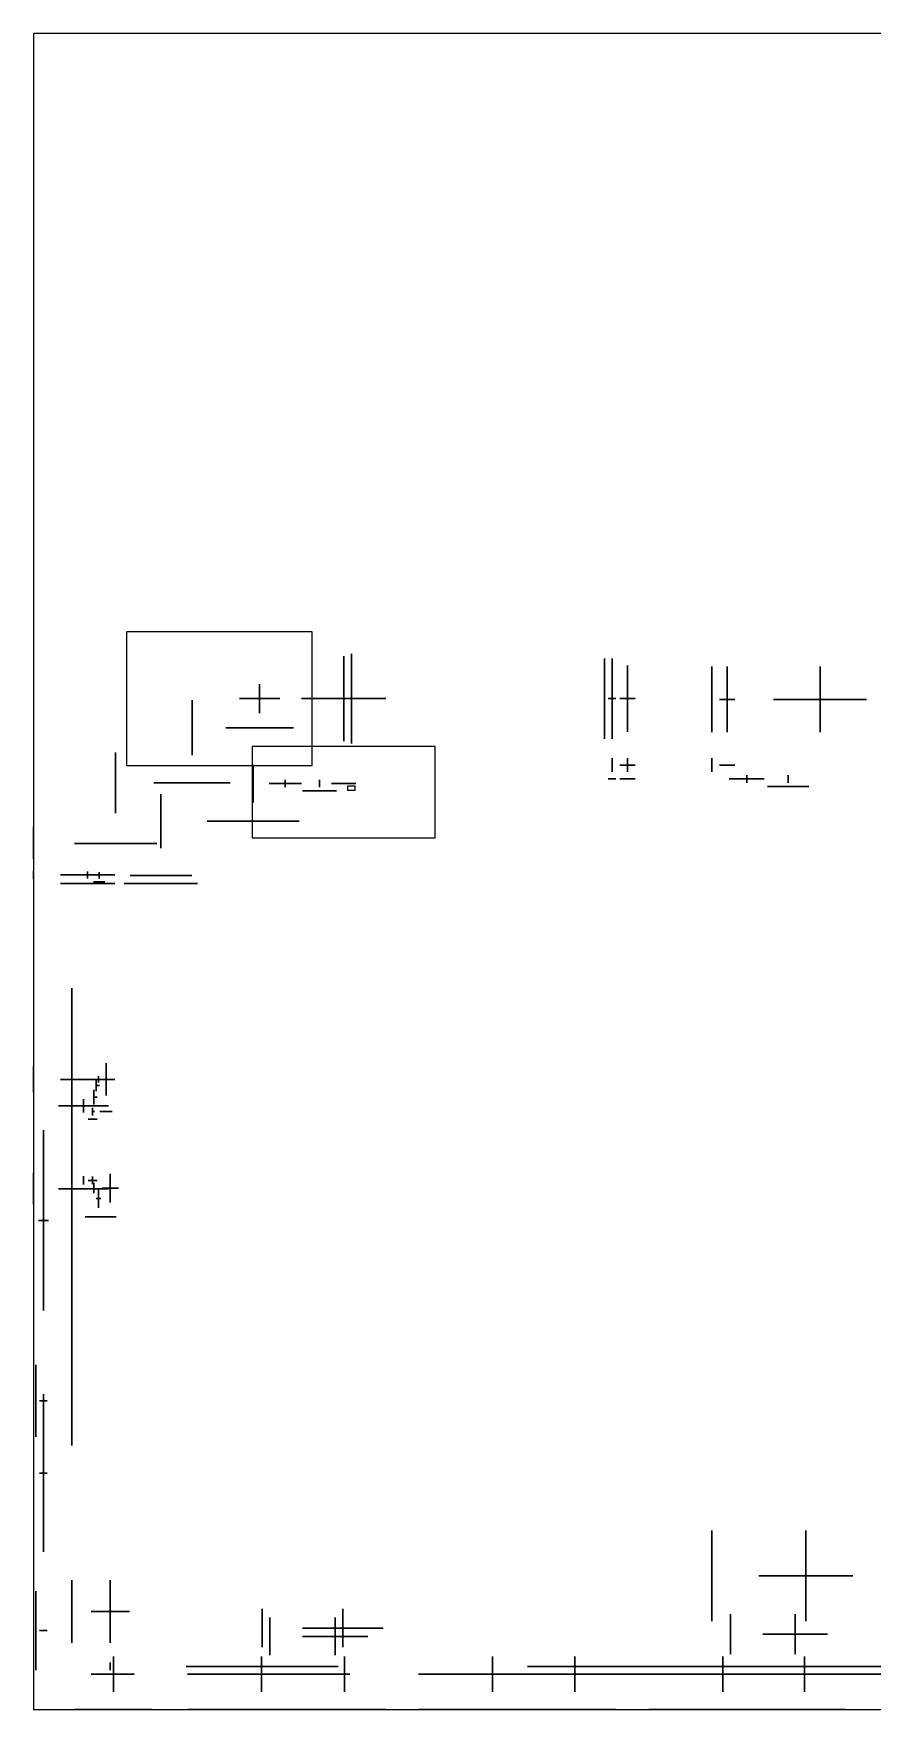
# Model space of a CAD drawing. Header units: metres. Extents: x 610 to 24900, y 492 to 22302.
# Drawn here: x 610 to 11537, y 492 to 22302 of the extents above; entities that cross this region are included whole.
import ezdxf

# ---------------------------------------------------------------- set-up
doc = ezdxf.new("R2010")
doc.units = ezdxf.units.M
doc.layers.add('FLOOR', color=1, linetype='Continuous', true_color=0x808080)
doc.layers.add('WALL', color=1, linetype='Continuous', true_color=0x4a90e2)

msp = doc.modelspace()

# ---------------------------------------------------------------- linework, layer by layer
at = {"layer": 'FLOOR'}
msp.add_lwpolyline([(609.7, 491.9), (24899.7, 491.9), (24899.7, 22301.9), (609.7, 22301.9), (609.7, 491.9)], dxfattribs=at)
at = {"layer": 'WALL'}
for points in [[(1819.7, 12776.9, 2800), (4239.7, 12776.9, 2800), (4239.7, 14516.9, 2800), (1819.7, 14516.9, 2800), (1819.7, 12776.9, 2800)], [(4649.7, 13094.4, 2800), (4649.7, 13094.4, 2800), (4649.7, 14199.4, 2800), (4649.7, 14199.4, 2800), (4649.7, 13094.4, 2800)], [(4649.7, 13094.4, 2800), (4649.7, 13094.4, 2800), (4649.7, 14199.4, 2800), (4649.7, 14199.4, 2800), (4649.7, 13094.4, 2800)], [(4749.7, 13063.5, 2800), (4749.7, 13063.5, 2800), (4749.7, 14230.2, 2800), (4749.7, 14230.2, 2800), (4749.7, 13063.5, 2800)], [(8044.7, 13124.4, 2800), (8044.7, 13124.4, 2800), (8044.7, 14169.4, 2800), (8044.7, 14169.4, 2800), (8044.7, 13124.4, 2800)], [(8144.7, 13124.4, 2800), (8144.7, 13124.4, 2800), (8144.7, 14169.4, 2800), (8144.7, 14169.4, 2800), (8144.7, 13124.4, 2800)], [(8144.7, 13214.4, 2800), (8144.7, 13214.4, 2800), (8144.7, 14079.4, 2800), (8144.7, 14079.4, 2800), (8144.7, 13214.4, 2800)], [(8344.7, 13214.4, 2800), (8344.7, 13214.4, 2800), (8344.7, 14079.4, 2800), (8344.7, 14079.4, 2800), (8344.7, 13214.4, 2800)], [(9444.7, 13209.4, 2800), (9444.7, 13209.4, 2800), (9444.7, 14064.4, 2800), (9444.7, 14064.4, 2800), (9444.7, 13209.4, 2800)], [(9644.7, 13209.4, 2800), (9644.7, 13209.4, 2800), (9644.7, 14064.4, 2800), (9644.7, 14064.4, 2800), (9644.7, 13209.4, 2800)], [(9644.7, 13209.4, 2800), (9644.7, 13209.4, 2800), (9644.7, 14064.4, 2800), (9644.7, 14064.4, 2800), (9644.7, 13209.4, 2800)], [(9644.7, 13209.4, 2800), (9644.7, 13209.4, 2800), (9644.7, 14064.4, 2800), (9644.7, 14064.4, 2800), (9644.7, 13209.4, 2800)], [(10854.7, 13209.4, 2800), (10854.7, 13209.4, 2800), (10854.7, 14064.4, 2800), (10854.7, 14064.4, 2800), (10854.7, 13209.4, 2800)], [(10854.7, 13209.4, 2800), (10854.7, 13209.4, 2800), (10854.7, 14064.4, 2800), (10854.7, 14064.4, 2800), (10854.7, 13209.4, 2800)], [(3554.7, 13456.9, 2800), (3554.7, 13456.9, 2800), (3554.7, 13836.9, 2800), (3554.7, 13836.9, 2800), (3554.7, 13456.9, 2800)], [(3554.7, 13456.9, 2800), (3554.7, 13456.9, 2800), (3554.7, 13836.9, 2800), (3554.7, 13836.9, 2800), (3554.7, 13456.9, 2800)], [(3554.7, 13456.9, 2800), (3554.7, 13456.9, 2800), (3554.7, 13836.9, 2800), (3554.7, 13836.9, 2800), (3554.7, 13456.9, 2800)], [(2674.7, 12909.4, 2800), (2674.7, 12909.4, 2800), (2674.7, 13624.4, 2800), (2674.7, 13624.4, 2800), (2674.7, 12909.4, 2800)], [(2674.7, 12909.4, 2800), (2674.7, 12909.4, 2800), (2674.7, 13624.4, 2800), (2674.7, 13624.4, 2800), (2674.7, 12909.4, 2800)], [(2674.7, 12909.4, 2800), (2674.7, 12909.4, 2800), (2674.7, 13624.4, 2800), (2674.7, 13624.4, 2800), (2674.7, 12909.4, 2800)], [(3292.2, 13646.9, 2800), (3817.2, 13646.9, 2800), (3817.2, 13646.9, 2800), (3292.2, 13646.9, 2800), (3292.2, 13646.9, 2800)], [(4102.2, 13646.9, 2800), (5197.2, 13646.9, 2800), (5197.2, 13646.9, 2800), (4102.2, 13646.9, 2800), (4102.2, 13646.9, 2800)], [(4102.2, 13646.9, 2800), (5197.2, 13646.9, 2800), (5197.2, 13646.9, 2800), (4102.2, 13646.9, 2800), (4102.2, 13646.9, 2800)], [(4699.7, 13646.9, 2800), (4799.7, 13646.9, 2800), (4799.7, 13646.9, 2800), (4699.7, 13646.9, 2800), (4699.7, 13646.9, 2800)], [(8094.7, 13646.9, 2800), (8194.7, 13646.9, 2800), (8194.7, 13646.9, 2800), (8094.7, 13646.9, 2800), (8094.7, 13646.9, 2800)], [(8244.7, 13646.9, 2800), (8444.7, 13646.9, 2800), (8444.7, 13646.9, 2800), (8244.7, 13646.9, 2800), (8244.7, 13646.9, 2800)], [(9544.7, 13636.9, 2800), (9744.7, 13636.9, 2800), (9744.7, 13636.9, 2800), (9544.7, 13636.9, 2800), (9544.7, 13636.9, 2800)], [(10249.7, 13636.9, 2800), (11459.7, 13636.9, 2800), (11459.7, 13636.9, 2800), (10249.7, 13636.9, 2800), (10249.7, 13636.9, 2800)], [(10249.7, 13636.9, 2800), (11459.7, 13636.9, 2800), (11459.7, 13636.9, 2800), (10249.7, 13636.9, 2800), (10249.7, 13636.9, 2800)], [(3114.7, 13266.9, 2800), (3994.7, 13266.9, 2800), (3994.7, 13266.9, 2800), (3114.7, 13266.9, 2800), (3114.7, 13266.9, 2800)], [(3114.7, 13266.9, 2800), (3994.7, 13266.9, 2800), (3994.7, 13266.9, 2800), (3114.7, 13266.9, 2800), (3114.7, 13266.9, 2800)], [(3114.7, 13266.9, 2800), (3994.7, 13266.9, 2800), (3994.7, 13266.9, 2800), (3114.7, 13266.9, 2800), (3114.7, 13266.9, 2800)], [(1679.7, 12156.9, 2800), (1679.7, 12156.9, 2800), (1679.7, 12946.9, 2800), (1679.7, 12946.9, 2800), (1679.7, 12156.9, 2800)], [(1679.7, 12156.9, 2800), (1679.7, 12156.9, 2800), (1679.7, 12946.9, 2800), (1679.7, 12946.9, 2800), (1679.7, 12156.9, 2800)], [(1679.7, 12156.9, 2800), (1679.7, 12156.9, 2800), (1679.7, 12946.9, 2800), (1679.7, 12946.9, 2800), (1679.7, 12156.9, 2800)], [(3459.7, 11835.9, 2800), (5839.7, 11835.9, 2800), (5839.7, 13024, 2800), (3459.7, 13024, 2800), (3459.7, 11835.9, 2800)], [(8144.7, 12691.9, 2800), (8144.7, 12691.9, 2800), (8144.7, 12871.9, 2800), (8144.7, 12871.9, 2800), (8144.7, 12691.9, 2800)], [(8144.7, 12691.9, 2800), (8144.7, 12691.9, 2800), (8144.7, 12871.9, 2800), (8144.7, 12871.9, 2800), (8144.7, 12691.9, 2800)], [(8344.7, 12691.9, 2800), (8344.7, 12691.9, 2800), (8344.7, 12871.9, 2800), (8344.7, 12871.9, 2800), (8344.7, 12691.9, 2800)], [(8344.7, 12691.9, 2800), (8344.7, 12691.9, 2800), (8344.7, 12871.9, 2800), (8344.7, 12871.9, 2800), (8344.7, 12691.9, 2800)], [(9444.7, 12691.9, 2800), (9444.7, 12691.9, 2800), (9444.7, 12871.9, 2800), (9444.7, 12871.9, 2800), (9444.7, 12691.9, 2800)], [(3469.7, 12296.9, 2800), (3469.7, 12296.9, 2800), (3469.7, 12786.9, 2800), (3469.7, 12786.9, 2800), (3469.7, 12296.9, 2800)], [(3469.7, 12296.9, 2800), (3469.7, 12296.9, 2800), (3469.7, 12786.9, 2800), (3469.7, 12786.9, 2800), (3469.7, 12296.9, 2800)], [(8244.7, 12781.9, 2800), (8444.7, 12781.9, 2800), (8444.7, 12781.9, 2800), (8244.7, 12781.9, 2800), (8244.7, 12781.9, 2800)], [(8244.7, 12781.9, 2800), (8444.7, 12781.9, 2800), (8444.7, 12781.9, 2800), (8244.7, 12781.9, 2800), (8244.7, 12781.9, 2800)], [(8244.7, 12781.9, 2800), (8444.7, 12781.9, 2800), (8444.7, 12781.9, 2800), (8244.7, 12781.9, 2800), (8244.7, 12781.9, 2800)], [(9544.7, 12781.9, 2800), (9744.7, 12781.9, 2800), (9744.7, 12781.9, 2800), (9544.7, 12781.9, 2800), (9544.7, 12781.9, 2800)], [(9544.7, 12781.9, 2800), (9744.7, 12781.9, 2800), (9744.7, 12781.9, 2800), (9544.7, 12781.9, 2800), (9544.7, 12781.9, 2800)], [(9899.7, 12551.9, 2800), (9899.7, 12551.9, 2800), (9899.7, 12651.9, 2800), (9899.7, 12651.9, 2800), (9899.7, 12551.9, 2800)], [(9899.7, 12551.9, 2800), (9899.7, 12551.9, 2800), (9899.7, 12651.9, 2800), (9899.7, 12651.9, 2800), (9899.7, 12551.9, 2800)], [(10439.7, 12551.9, 2800), (10439.7, 12551.9, 2800), (10439.7, 12651.9, 2800), (10439.7, 12651.9, 2800), (10439.7, 12551.9, 2800)], [(2177.2, 12551.9, 2800), (3172.2, 12551.9, 2800), (3172.2, 12551.9, 2800), (2177.2, 12551.9, 2800), (2177.2, 12551.9, 2800)], [(2177.2, 12551.9, 2800), (3172.2, 12551.9, 2800), (3172.2, 12551.9, 2800), (2177.2, 12551.9, 2800), (2177.2, 12551.9, 2800)], [(2177.2, 12551.9, 2800), (3172.2, 12551.9, 2800), (3172.2, 12551.9, 2800), (2177.2, 12551.9, 2800), (2177.2, 12551.9, 2800)], [(3679.7, 12541.9, 2800), (4099.7, 12541.9, 2800), (4099.7, 12541.9, 2800), (3679.7, 12541.9, 2800), (3679.7, 12541.9, 2800)], [(3679.7, 12541.9, 2800), (4099.7, 12541.9, 2800), (4099.7, 12541.9, 2800), (3679.7, 12541.9, 2800), (3679.7, 12541.9, 2800)], [(3889.7, 12494.4, 2800), (3889.7, 12494.4, 2800), (3889.7, 12589.4, 2800), (3889.7, 12589.4, 2800), (3889.7, 12494.4, 2800)], [(3889.7, 12494.4, 2800), (3889.7, 12494.4, 2800), (3889.7, 12589.4, 2800), (3889.7, 12589.4, 2800), (3889.7, 12494.4, 2800)], [(4112.2, 12446.9, 2800), (4557.2, 12446.9, 2800), (4557.2, 12446.9, 2800), (4112.2, 12446.9, 2800), (4112.2, 12446.9, 2800)], [(4112.2, 12446.9, 2800), (4557.2, 12446.9, 2800), (4557.2, 12446.9, 2800), (4112.2, 12446.9, 2800), (4112.2, 12446.9, 2800)], [(4334.7, 12494.4, 2800), (4334.7, 12494.4, 2800), (4334.7, 12589.4, 2800), (4334.7, 12589.4, 2800), (4334.7, 12494.4, 2800)], [(4334.7, 12494.4, 2800), (4334.7, 12494.4, 2800), (4334.7, 12589.4, 2800), (4334.7, 12589.4, 2800), (4334.7, 12494.4, 2800)], [(4492.2, 12541.9, 2800), (4807.2, 12541.9, 2800), (4807.2, 12541.9, 2800), (4492.2, 12541.9, 2800), (4492.2, 12541.9, 2800)], [(4492.2, 12541.9, 2800), (4807.2, 12541.9, 2800), (4807.2, 12541.9, 2800), (4492.2, 12541.9, 2800), (4492.2, 12541.9, 2800)], [(4699.7, 12455.1, 2800), (4799.7, 12455.1, 2800), (4799.7, 12505.3, 2800), (4699.7, 12505.3, 2800), (4699.7, 12455.1, 2800)], [(8094.7, 12601.9, 2800), (8194.7, 12601.9, 2800), (8194.7, 12601.9, 2800), (8094.7, 12601.9, 2800), (8094.7, 12601.9, 2800)], [(8244.7, 12601.9, 2800), (8444.7, 12601.9, 2800), (8444.7, 12601.9, 2800), (8244.7, 12601.9, 2800), (8244.7, 12601.9, 2800)], [(9672.2, 12601.9, 2800), (10127.2, 12601.9, 2800), (10127.2, 12601.9, 2800), (9672.2, 12601.9, 2800), (9672.2, 12601.9, 2800)], [(10169.7, 12501.9, 2800), (10709.7, 12501.9, 2800), (10709.7, 12501.9, 2800), (10169.7, 12501.9, 2800), (10169.7, 12501.9, 2800)], [(2269.7, 11699.4, 2800), (2269.7, 11699.4, 2800), (2269.7, 12404.4, 2800), (2269.7, 12404.4, 2800), (2269.7, 11699.4, 2800)], [(2269.7, 11699.4, 2800), (2269.7, 11699.4, 2800), (2269.7, 12404.4, 2800), (2269.7, 12404.4, 2800), (2269.7, 11699.4, 2800)], [(2869.7, 12051.9, 2800), (4069.7, 12051.9, 2800), (4069.7, 12051.9, 2800), (2869.7, 12051.9, 2800), (2869.7, 12051.9, 2800)], [(2869.7, 12051.9, 2800), (4069.7, 12051.9, 2800), (4069.7, 12051.9, 2800), (2869.7, 12051.9, 2800), (2869.7, 12051.9, 2800)], [(609.7, 11834.4, 2800), (609.7, 11834.4, 2800), (609.7, 11979.4, 2800), (609.7, 11979.4, 2800), (609.7, 11834.4, 2800)], [(609.7, 11556.9, 2800), (609.7, 11556.9, 2800), (609.7, 11966.9, 2800), (609.7, 11966.9, 2800), (609.7, 11556.9, 2800)], [(609.7, 11556.9, 2800), (609.7, 11556.9, 2800), (609.7, 11966.9, 2800), (609.7, 11966.9, 2800), (609.7, 11556.9, 2800)], [(1144.7, 11761.9, 2800), (2214.7, 11761.9, 2800), (2214.7, 11761.9, 2800), (1144.7, 11761.9, 2800), (1144.7, 11761.9, 2800)], [(1144.7, 11761.9, 2800), (2214.7, 11761.9, 2800), (2214.7, 11761.9, 2800), (1144.7, 11761.9, 2800), (1144.7, 11761.9, 2800)], [(1144.7, 11761.9, 2800), (2214.7, 11761.9, 2800), (2214.7, 11761.9, 2800), (1144.7, 11761.9, 2800), (1144.7, 11761.9, 2800)], [(609.7, 11296.9, 2800), (609.7, 11296.9, 2800), (609.7, 11406.9, 2800), (609.7, 11406.9, 2800), (609.7, 11296.9, 2800)], [(962.2, 11351.9, 2800), (1667.2, 11351.9, 2800), (1667.2, 11351.9, 2800), (962.2, 11351.9, 2800), (962.2, 11351.9, 2800)], [(962.2, 11351.9, 2800), (1667.2, 11351.9, 2800), (1667.2, 11351.9, 2800), (962.2, 11351.9, 2800), (962.2, 11351.9, 2800)], [(1314.7, 11306.9, 2800), (1314.7, 11306.9, 2800), (1314.7, 11396.9, 2800), (1314.7, 11396.9, 2800), (1314.7, 11306.9, 2800)], [(1314.7, 11306.9, 2800), (1314.7, 11306.9, 2800), (1314.7, 11396.9, 2800), (1314.7, 11396.9, 2800), (1314.7, 11306.9, 2800)], [(1464.7, 11304.4, 2800), (1464.7, 11304.4, 2800), (1464.7, 11389.4, 2800), (1464.7, 11389.4, 2800), (1464.7, 11304.4, 2800)], [(1464.7, 11304.4, 2800), (1464.7, 11304.4, 2800), (1464.7, 11389.4, 2800), (1464.7, 11389.4, 2800), (1464.7, 11304.4, 2800)], [(1867.2, 11346.9, 2800), (2672.2, 11346.9, 2800), (2672.2, 11346.9, 2800), (1867.2, 11346.9, 2800), (1867.2, 11346.9, 2800)], [(1867.2, 11346.9, 2800), (2672.2, 11346.9, 2800), (2672.2, 11346.9, 2800), (1867.2, 11346.9, 2800), (1867.2, 11346.9, 2800)], [(962.2, 11241.9, 2800), (1667.2, 11241.9, 2800), (1667.2, 11241.9, 2800), (962.2, 11241.9, 2800), (962.2, 11241.9, 2800)], [(1389.7, 11261.9, 2800), (1539.7, 11261.9, 2800), (1539.7, 11261.9, 2800), (1389.7, 11261.9, 2800), (1389.7, 11261.9, 2800)], [(1389.7, 11261.9, 2800), (1539.7, 11261.9, 2800), (1539.7, 11261.9, 2800), (1389.7, 11261.9, 2800), (1389.7, 11261.9, 2800)], [(1792.2, 11241.9, 2800), (2747.2, 11241.9, 2800), (2747.2, 11241.9, 2800), (1792.2, 11241.9, 2800), (1792.2, 11241.9, 2800)], [(1109.7, 3926.9, 2800), (1109.7, 3926.9, 2800), (1109.7, 9876.9, 2800), (1109.7, 9876.9, 2800), (1109.7, 3926.9, 2800)], [(609.7, 8519.4, 2800), (609.7, 8519.4, 2800), (609.7, 8864.4, 2800), (609.7, 8864.4, 2800), (609.7, 8519.4, 2800)], [(1454.7, 8651.9, 2800), (1454.7, 8651.9, 2800), (1454.7, 8731.9, 2800), (1454.7, 8731.9, 2800), (1454.7, 8651.9, 2800)], [(1454.7, 8651.9, 2800), (1454.7, 8651.9, 2800), (1454.7, 8731.9, 2800), (1454.7, 8731.9, 2800), (1454.7, 8651.9, 2800)], [(1554.7, 8481.9, 2800), (1554.7, 8481.9, 2800), (1554.7, 8901.9, 2800), (1554.7, 8901.9, 2800), (1554.7, 8481.9, 2800)], [(962.2, 8691.9, 2800), (1667.2, 8691.9, 2800), (1667.2, 8691.9, 2800), (962.2, 8691.9, 2800), (962.2, 8691.9, 2800)], [(1314.7, 8691.9, 2800), (1314.7, 8691.9, 2800), (1314.7, 8691.9, 2800), (1314.7, 8691.9, 2800), (1314.7, 8691.9, 2800)], [(1384.7, 8691.9, 2800), (1524.7, 8691.9, 2800), (1524.7, 8691.9, 2800), (1384.7, 8691.9, 2800), (1384.7, 8691.9, 2800)], [(1394.7, 8366.9, 2800), (1394.7, 8366.9, 2800), (1394.7, 8556.9, 2800), (1394.7, 8556.9, 2800), (1394.7, 8366.9, 2800)], [(1394.7, 8366.9, 2800), (1394.7, 8366.9, 2800), (1394.7, 8556.9, 2800), (1394.7, 8556.9, 2800), (1394.7, 8366.9, 2800)], [(1424.7, 8536.9, 2800), (1424.7, 8536.9, 2800), (1424.7, 8686.9, 2800), (1424.7, 8686.9, 2800), (1424.7, 8536.9, 2800)], [(1424.7, 8536.9, 2800), (1424.7, 8536.9, 2800), (1424.7, 8686.9, 2800), (1424.7, 8686.9, 2800), (1424.7, 8536.9, 2800)], [(1439.7, 8611.9, 2800), (1469.7, 8611.9, 2800), (1469.7, 8611.9, 2800), (1439.7, 8611.9, 2800), (1439.7, 8611.9, 2800)], [(1439.7, 8611.9, 2800), (1469.7, 8611.9, 2800), (1469.7, 8611.9, 2800), (1439.7, 8611.9, 2800), (1439.7, 8611.9, 2800)], [(1504.7, 8691.9, 2800), (1604.7, 8691.9, 2800), (1604.7, 8691.9, 2800), (1504.7, 8691.9, 2800), (1504.7, 8691.9, 2800)], [(934.7, 8346.9, 2800), (1584.7, 8346.9, 2800), (1584.7, 8346.9, 2800), (934.7, 8346.9, 2800), (934.7, 8346.9, 2800)], [(1259.7, 8259.4, 2800), (1259.7, 8259.4, 2800), (1259.7, 8434.4, 2800), (1259.7, 8434.4, 2800), (1259.7, 8259.4, 2800)], [(1379.7, 8221.9, 2800), (1379.7, 8221.9, 2800), (1379.7, 8321.9, 2800), (1379.7, 8321.9, 2800), (1379.7, 8221.9, 2800)], [(1409.7, 8461.9, 2800), (1439.7, 8461.9, 2800), (1439.7, 8461.9, 2800), (1409.7, 8461.9, 2800), (1409.7, 8461.9, 2800)], [(1409.7, 8461.9, 2800), (1439.7, 8461.9, 2800), (1439.7, 8461.9, 2800), (1409.7, 8461.9, 2800), (1409.7, 8461.9, 2800)], [(1319.7, 8171.9, 2800), (1439.7, 8171.9, 2800), (1439.7, 8171.9, 2800), (1319.7, 8171.9, 2800), (1319.7, 8171.9, 2800)], [(1387.2, 8271.9, 2800), (1402.2, 8271.9, 2800), (1402.2, 8271.9, 2800), (1387.2, 8271.9, 2800), (1387.2, 8271.9, 2800)], [(1474.7, 8271.9, 2800), (1634.7, 8271.9, 2800), (1634.7, 8271.9, 2800), (1474.7, 8271.9, 2800), (1474.7, 8271.9, 2800)], [(739.7, 5682.9, 2800), (739.7, 5682.9, 2800), (739.7, 8030.9, 2800), (739.7, 8030.9, 2800), (739.7, 5682.9, 2800)], [(739.7, 5682.9, 2800), (739.7, 5682.9, 2800), (739.7, 8030.9, 2800), (739.7, 8030.9, 2800), (739.7, 5682.9, 2800)], [(609.7, 7061.9, 2800), (609.7, 7061.9, 2800), (609.7, 7471.9, 2800), (609.7, 7471.9, 2800), (609.7, 7061.9, 2800)], [(1259.7, 7321.9, 2800), (1259.7, 7321.9, 2800), (1259.7, 7431.9, 2800), (1259.7, 7431.9, 2800), (1259.7, 7321.9, 2800)], [(1379.7, 7326.9, 2800), (1379.7, 7326.9, 2800), (1379.7, 7426.9, 2800), (1379.7, 7426.9, 2800), (1379.7, 7326.9, 2800)], [(1609.7, 7089.4, 2800), (1609.7, 7089.4, 2800), (1609.7, 7464.4, 2800), (1609.7, 7464.4, 2800), (1609.7, 7089.4, 2800)], [(934.7, 7266.9, 2800), (1584.7, 7266.9, 2800), (1584.7, 7266.9, 2800), (934.7, 7266.9, 2800), (934.7, 7266.9, 2800)], [(1319.7, 7376.9, 2800), (1439.7, 7376.9, 2800), (1439.7, 7376.9, 2800), (1319.7, 7376.9, 2800), (1319.7, 7376.9, 2800)], [(1387.2, 7276.9, 2800), (1402.2, 7276.9, 2800), (1402.2, 7276.9, 2800), (1387.2, 7276.9, 2800), (1387.2, 7276.9, 2800)], [(1394.7, 7209.4, 2800), (1394.7, 7209.4, 2800), (1394.7, 7344.4, 2800), (1394.7, 7344.4, 2800), (1394.7, 7209.4, 2800)], [(1394.7, 7209.4, 2800), (1394.7, 7209.4, 2800), (1394.7, 7344.4, 2800), (1394.7, 7344.4, 2800), (1394.7, 7209.4, 2800)], [(1454.7, 7021.9, 2800), (1454.7, 7021.9, 2800), (1454.7, 7261.9, 2800), (1454.7, 7261.9, 2800), (1454.7, 7021.9, 2800)], [(1454.7, 7021.9, 2800), (1454.7, 7021.9, 2800), (1454.7, 7261.9, 2800), (1454.7, 7261.9, 2800), (1454.7, 7021.9, 2800)], [(1454.7, 7021.9, 2800), (1454.7, 7021.9, 2800), (1454.7, 7261.9, 2800), (1454.7, 7261.9, 2800), (1454.7, 7021.9, 2800)], [(1502.2, 7276.9, 2800), (1717.2, 7276.9, 2800), (1717.2, 7276.9, 2800), (1502.2, 7276.9, 2800), (1502.2, 7276.9, 2800)], [(1424.7, 7141.9, 2800), (1484.7, 7141.9, 2800), (1484.7, 7141.9, 2800), (1424.7, 7141.9, 2800), (1424.7, 7141.9, 2800)], [(1424.7, 7141.9, 2800), (1484.7, 7141.9, 2800), (1484.7, 7141.9, 2800), (1424.7, 7141.9, 2800), (1424.7, 7141.9, 2800)], [(674.7, 6856.9, 2800), (804.7, 6856.9, 2800), (804.7, 6856.9, 2800), (674.7, 6856.9, 2800), (674.7, 6856.9, 2800)], [(1282.2, 6901.9, 2800), (1627.2, 6901.9, 2800), (1627.2, 6901.9, 2800), (1282.2, 6901.9, 2800), (1282.2, 6901.9, 2800)], [(1282.2, 6901.9, 2800), (1627.2, 6901.9, 2800), (1627.2, 6901.9, 2800), (1282.2, 6901.9, 2800), (1282.2, 6901.9, 2800)], [(1454.7, 6901.9, 2800), (1454.7, 6901.9, 2800), (1454.7, 6901.9, 2800), (1454.7, 6901.9, 2800), (1454.7, 6901.9, 2800)], [(1454.7, 6901.9, 2800), (1454.7, 6901.9, 2800), (1454.7, 6901.9, 2800), (1454.7, 6901.9, 2800), (1454.7, 6901.9, 2800)], [(1532.2, 6901.9, 2800), (1687.2, 6901.9, 2800), (1687.2, 6901.9, 2800), (1532.2, 6901.9, 2800), (1532.2, 6901.9, 2800)], [(1609.7, 6901.9, 2800), (1609.7, 6901.9, 2800), (1609.7, 6901.9, 2800), (1609.7, 6901.9, 2800), (1609.7, 6901.9, 2800)], [(1609.7, 6901.9, 2800), (1609.7, 6901.9, 2800), (1609.7, 6901.9, 2800), (1609.7, 6901.9, 2800), (1609.7, 6901.9, 2800)], [(639.7, 4038.9, 2800), (639.7, 4038.9, 2800), (639.7, 4978.9, 2800), (639.7, 4978.9, 2800), (639.7, 4038.9, 2800)], [(639.7, 4038.9, 2800), (639.7, 4038.9, 2800), (639.7, 4978.9, 2800), (639.7, 4978.9, 2800), (639.7, 4038.9, 2800)], [(739.7, 2543.9, 2800), (739.7, 2543.9, 2800), (739.7, 4593.9, 2800), (739.7, 4593.9, 2800), (739.7, 2543.9, 2800)], [(739.7, 2543.9, 2800), (739.7, 2543.9, 2800), (739.7, 4593.9, 2800), (739.7, 4593.9, 2800), (739.7, 2543.9, 2800)], [(689.7, 4508.9, 2800), (789.7, 4508.9, 2800), (789.7, 4508.9, 2800), (689.7, 4508.9, 2800), (689.7, 4508.9, 2800)], [(689.7, 4508.9, 2800), (789.7, 4508.9, 2800), (789.7, 4508.9, 2800), (689.7, 4508.9, 2800), (689.7, 4508.9, 2800)], [(689.7, 3568.9, 2800), (789.7, 3568.9, 2800), (789.7, 3568.9, 2800), (689.7, 3568.9, 2800), (689.7, 3568.9, 2800)], [(689.7, 3568.9, 2800), (789.7, 3568.9, 2800), (789.7, 3568.9, 2800), (689.7, 3568.9, 2800), (689.7, 3568.9, 2800)], [(9444.7, 1641.9, 2800), (9444.7, 1641.9, 2800), (9444.7, 2821.9, 2800), (9444.7, 2821.9, 2800), (9444.7, 1641.9, 2800)], [(10669.7, 1641.9, 2800), (10669.7, 1641.9, 2800), (10669.7, 2821.9, 2800), (10669.7, 2821.9, 2800), (10669.7, 1641.9, 2800)], [(10057.2, 2231.9, 2800), (11282.2, 2231.9, 2800), (11282.2, 2231.9, 2800), (10057.2, 2231.9, 2800), (10057.2, 2231.9, 2800)], [(639.7, 1005.4, 2800), (639.7, 1005.4, 2800), (639.7, 2032.4, 2800), (639.7, 2032.4, 2800), (639.7, 1005.4, 2800)], [(639.7, 1005.4, 2800), (639.7, 1005.4, 2800), (639.7, 2032.4, 2800), (639.7, 2032.4, 2800), (639.7, 1005.4, 2800)], [(1109.7, 1359.4, 2800), (1109.7, 1359.4, 2800), (1109.7, 2174.4, 2800), (1109.7, 2174.4, 2800), (1109.7, 1359.4, 2800)], [(1609.7, 1359.4, 2800), (1609.7, 1359.4, 2800), (1609.7, 2174.4, 2800), (1609.7, 2174.4, 2800), (1609.7, 1359.4, 2800)], [(1359.7, 1766.9, 2800), (1859.7, 1766.9, 2800), (1859.7, 1766.9, 2800), (1359.7, 1766.9, 2800), (1359.7, 1766.9, 2800)], [(3589.7, 1301.9, 2800), (3589.7, 1301.9, 2800), (3589.7, 1801.9, 2800), (3589.7, 1801.9, 2800), (3589.7, 1301.9, 2800)], [(4639.7, 1301.9, 2800), (4639.7, 1301.9, 2800), (4639.7, 1801.9, 2800), (4639.7, 1801.9, 2800), (4639.7, 1301.9, 2800)], [(3689.7, 1196.9, 2800), (3689.7, 1196.9, 2800), (3689.7, 1686.9, 2800), (3689.7, 1686.9, 2800), (3689.7, 1196.9, 2800)], [(3689.7, 1196.9, 2800), (3689.7, 1196.9, 2800), (3689.7, 1686.9, 2800), (3689.7, 1686.9, 2800), (3689.7, 1196.9, 2800)], [(3689.7, 1196.9, 2800), (3689.7, 1196.9, 2800), (3689.7, 1686.9, 2800), (3689.7, 1686.9, 2800), (3689.7, 1196.9, 2800)], [(4114.7, 1551.9, 2800), (5164.7, 1551.9, 2800), (5164.7, 1551.9, 2800), (4114.7, 1551.9, 2800), (4114.7, 1551.9, 2800)], [(4539.7, 1196.9, 2800), (4539.7, 1196.9, 2800), (4539.7, 1686.9, 2800), (4539.7, 1686.9, 2800), (4539.7, 1196.9, 2800)], [(4539.7, 1196.9, 2800), (4539.7, 1196.9, 2800), (4539.7, 1686.9, 2800), (4539.7, 1686.9, 2800), (4539.7, 1196.9, 2800)], [(4539.7, 1196.9, 2800), (4539.7, 1196.9, 2800), (4539.7, 1686.9, 2800), (4539.7, 1686.9, 2800), (4539.7, 1196.9, 2800)], [(9689.7, 1211.9, 2800), (9689.7, 1211.9, 2800), (9689.7, 1731.9, 2800), (9689.7, 1731.9, 2800), (9689.7, 1211.9, 2800)], [(9689.7, 1211.9, 2800), (9689.7, 1211.9, 2800), (9689.7, 1731.9, 2800), (9689.7, 1731.9, 2800), (9689.7, 1211.9, 2800)], [(9689.7, 1211.9, 2800), (9689.7, 1211.9, 2800), (9689.7, 1731.9, 2800), (9689.7, 1731.9, 2800), (9689.7, 1211.9, 2800)], [(10529.7, 1211.9, 2800), (10529.7, 1211.9, 2800), (10529.7, 1731.9, 2800), (10529.7, 1731.9, 2800), (10529.7, 1211.9, 2800)], [(10529.7, 1211.9, 2800), (10529.7, 1211.9, 2800), (10529.7, 1731.9, 2800), (10529.7, 1731.9, 2800), (10529.7, 1211.9, 2800)], [(10529.7, 1211.9, 2800), (10529.7, 1211.9, 2800), (10529.7, 1731.9, 2800), (10529.7, 1731.9, 2800), (10529.7, 1211.9, 2800)], [(689.7, 1518.9, 2800), (789.7, 1518.9, 2800), (789.7, 1518.9, 2800), (689.7, 1518.9, 2800), (689.7, 1518.9, 2800)], [(689.7, 1518.9, 2800), (789.7, 1518.9, 2800), (789.7, 1518.9, 2800), (689.7, 1518.9, 2800), (689.7, 1518.9, 2800)], [(4114.7, 1441.9, 2800), (4964.7, 1441.9, 2800), (4964.7, 1441.9, 2800), (4114.7, 1441.9, 2800), (4114.7, 1441.9, 2800)], [(4114.7, 1441.9, 2800), (4964.7, 1441.9, 2800), (4964.7, 1441.9, 2800), (4114.7, 1441.9, 2800), (4114.7, 1441.9, 2800)], [(4114.7, 1441.9, 2800), (4964.7, 1441.9, 2800), (4964.7, 1441.9, 2800), (4114.7, 1441.9, 2800), (4114.7, 1441.9, 2800)], [(10109.7, 1471.9, 2800), (10949.7, 1471.9, 2800), (10949.7, 1471.9, 2800), (10109.7, 1471.9, 2800), (10109.7, 1471.9, 2800)], [(10109.7, 1471.9, 2800), (10949.7, 1471.9, 2800), (10949.7, 1471.9, 2800), (10109.7, 1471.9, 2800), (10109.7, 1471.9, 2800)], [(10109.7, 1471.9, 2800), (10949.7, 1471.9, 2800), (10949.7, 1471.9, 2800), (10109.7, 1471.9, 2800), (10109.7, 1471.9, 2800)], [(1609.7, 1001.9, 2800), (1609.7, 1001.9, 2800), (1609.7, 1101.9, 2800), (1609.7, 1101.9, 2800), (1609.7, 1001.9, 2800)], [(1649.7, 721.9, 2800), (1649.7, 721.9, 2800), (1649.7, 1181.9, 2800), (1649.7, 1181.9, 2800), (1649.7, 721.9, 2800)], [(1649.7, 721.9, 2800), (1649.7, 721.9, 2800), (1649.7, 1181.9, 2800), (1649.7, 1181.9, 2800), (1649.7, 721.9, 2800)], [(3579.7, 721.9, 2800), (3579.7, 721.9, 2800), (3579.7, 1181.9, 2800), (3579.7, 1181.9, 2800), (3579.7, 721.9, 2800)], [(3579.7, 721.9, 2800), (3579.7, 721.9, 2800), (3579.7, 1181.9, 2800), (3579.7, 1181.9, 2800), (3579.7, 721.9, 2800)], [(4659.7, 721.9, 2800), (4659.7, 721.9, 2800), (4659.7, 1181.9, 2800), (4659.7, 1181.9, 2800), (4659.7, 721.9, 2800)], [(4659.7, 721.9, 2800), (4659.7, 721.9, 2800), (4659.7, 1181.9, 2800), (4659.7, 1181.9, 2800), (4659.7, 721.9, 2800)], [(6589.7, 721.9, 2800), (6589.7, 721.9, 2800), (6589.7, 1181.9, 2800), (6589.7, 1181.9, 2800), (6589.7, 721.9, 2800)], [(6589.7, 721.9, 2800), (6589.7, 721.9, 2800), (6589.7, 1181.9, 2800), (6589.7, 1181.9, 2800), (6589.7, 721.9, 2800)], [(7659.7, 721.9, 2800), (7659.7, 721.9, 2800), (7659.7, 1181.9, 2800), (7659.7, 1181.9, 2800), (7659.7, 721.9, 2800)], [(7659.7, 721.9, 2800), (7659.7, 721.9, 2800), (7659.7, 1181.9, 2800), (7659.7, 1181.9, 2800), (7659.7, 721.9, 2800)], [(9589.7, 721.9, 2800), (9589.7, 721.9, 2800), (9589.7, 1181.9, 2800), (9589.7, 1181.9, 2800), (9589.7, 721.9, 2800)], [(9589.7, 721.9, 2800), (9589.7, 721.9, 2800), (9589.7, 1181.9, 2800), (9589.7, 1181.9, 2800), (9589.7, 721.9, 2800)], [(10649.7, 721.9, 2800), (10649.7, 721.9, 2800), (10649.7, 1181.9, 2800), (10649.7, 1181.9, 2800), (10649.7, 721.9, 2800)], [(10649.7, 721.9, 2800), (10649.7, 721.9, 2800), (10649.7, 1181.9, 2800), (10649.7, 1181.9, 2800), (10649.7, 721.9, 2800)], [(1359.7, 951.9, 2800), (1859.7, 951.9, 2800), (1859.7, 951.9, 2800), (1359.7, 951.9, 2800), (1359.7, 951.9, 2800)], [(1379.7, 951.9, 2800), (1919.7, 951.9, 2800), (1919.7, 951.9, 2800), (1379.7, 951.9, 2800), (1379.7, 951.9, 2800)], [(1379.7, 951.9, 2800), (1919.7, 951.9, 2800), (1919.7, 951.9, 2800), (1379.7, 951.9, 2800), (1379.7, 951.9, 2800)], [(2599.7, 1051.9, 2800), (4579.7, 1051.9, 2800), (4579.7, 1051.9, 2800), (2599.7, 1051.9, 2800), (2599.7, 1051.9, 2800)], [(2614.7, 951.9, 2800), (4544.7, 951.9, 2800), (4544.7, 951.9, 2800), (2614.7, 951.9, 2800), (2614.7, 951.9, 2800)], [(2649.7, 951.9, 2800), (4729.7, 951.9, 2800), (4729.7, 951.9, 2800), (2649.7, 951.9, 2800), (2649.7, 951.9, 2800)], [(3634.7, 951.9, 2800), (3744.7, 951.9, 2800), (3744.7, 951.9, 2800), (3634.7, 951.9, 2800), (3634.7, 951.9, 2800)], [(3634.7, 951.9, 2800), (3744.7, 951.9, 2800), (3744.7, 951.9, 2800), (3634.7, 951.9, 2800), (3634.7, 951.9, 2800)], [(4599.7, 951.9, 2800), (4719.7, 951.9, 2800), (4719.7, 951.9, 2800), (4599.7, 951.9, 2800), (4599.7, 951.9, 2800)], [(4599.7, 951.9, 2800), (4719.7, 951.9, 2800), (4719.7, 951.9, 2800), (4599.7, 951.9, 2800), (4599.7, 951.9, 2800)], [(5624.7, 951.9, 2800), (7554.7, 951.9, 2800), (7554.7, 951.9, 2800), (5624.7, 951.9, 2800), (5624.7, 951.9, 2800)], [(7042.2, 1051.9, 2800), (11847.2, 1051.9, 2800), (11847.2, 1051.9, 2800), (7042.2, 1051.9, 2800), (7042.2, 1051.9, 2800)], [(7114.7, 951.9, 2800), (12264.7, 951.9, 2800), (12264.7, 951.9, 2800), (7114.7, 951.9, 2800), (7114.7, 951.9, 2800)], [(7124.7, 951.9, 2800), (8194.7, 951.9, 2800), (8194.7, 951.9, 2800), (7124.7, 951.9, 2800), (7124.7, 951.9, 2800)], [(7124.7, 951.9, 2800), (8194.7, 951.9, 2800), (8194.7, 951.9, 2800), (7124.7, 951.9, 2800), (7124.7, 951.9, 2800)], [(8624.7, 951.9, 2800), (10554.7, 951.9, 2800), (10554.7, 951.9, 2800), (8624.7, 951.9, 2800), (8624.7, 951.9, 2800)], [(9639.7, 951.9, 2800), (9739.7, 951.9, 2800), (9739.7, 951.9, 2800), (9639.7, 951.9, 2800), (9639.7, 951.9, 2800)], [(9639.7, 951.9, 2800), (9739.7, 951.9, 2800), (9739.7, 951.9, 2800), (9639.7, 951.9, 2800), (9639.7, 951.9, 2800)], [(10589.7, 951.9, 2800), (10709.7, 951.9, 2800), (10709.7, 951.9, 2800), (10589.7, 951.9, 2800), (10589.7, 951.9, 2800)], [(10589.7, 951.9, 2800), (10709.7, 951.9, 2800), (10709.7, 951.9, 2800), (10589.7, 951.9, 2800), (10589.7, 951.9, 2800)], [(1144.7, 491.9, 2800), (2154.7, 491.9, 2800), (2154.7, 491.9, 2800), (1144.7, 491.9, 2800), (1144.7, 491.9, 2800)], [(1144.7, 491.9, 2800), (2154.7, 491.9, 2800), (2154.7, 491.9, 2800), (1144.7, 491.9, 2800), (1144.7, 491.9, 2800)], [(2614.7, 491.9, 2800), (4544.7, 491.9, 2800), (4544.7, 491.9, 2800), (2614.7, 491.9, 2800), (2614.7, 491.9, 2800)], [(4119.7, 491.9, 2800), (5199.7, 491.9, 2800), (5199.7, 491.9, 2800), (4119.7, 491.9, 2800), (4119.7, 491.9, 2800)], [(4119.7, 491.9, 2800), (5199.7, 491.9, 2800), (5199.7, 491.9, 2800), (4119.7, 491.9, 2800), (4119.7, 491.9, 2800)], [(5624.7, 491.9, 2800), (7554.7, 491.9, 2800), (7554.7, 491.9, 2800), (5624.7, 491.9, 2800), (5624.7, 491.9, 2800)], [(7124.7, 491.9, 2800), (8194.7, 491.9, 2800), (8194.7, 491.9, 2800), (7124.7, 491.9, 2800), (7124.7, 491.9, 2800)], [(7124.7, 491.9, 2800), (8194.7, 491.9, 2800), (8194.7, 491.9, 2800), (7124.7, 491.9, 2800), (7124.7, 491.9, 2800)], [(8624.7, 491.9, 2800), (10554.7, 491.9, 2800), (10554.7, 491.9, 2800), (8624.7, 491.9, 2800), (8624.7, 491.9, 2800)], [(10119.7, 491.9, 2800), (11179.7, 491.9, 2800), (11179.7, 491.9, 2800), (10119.7, 491.9, 2800), (10119.7, 491.9, 2800)], [(10119.7, 491.9, 2800), (11179.7, 491.9, 2800), (11179.7, 491.9, 2800), (10119.7, 491.9, 2800), (10119.7, 491.9, 2800)]]:
    msp.add_polyline3d(points, dxfattribs=at)

doc.saveas('drawing.dxf')
